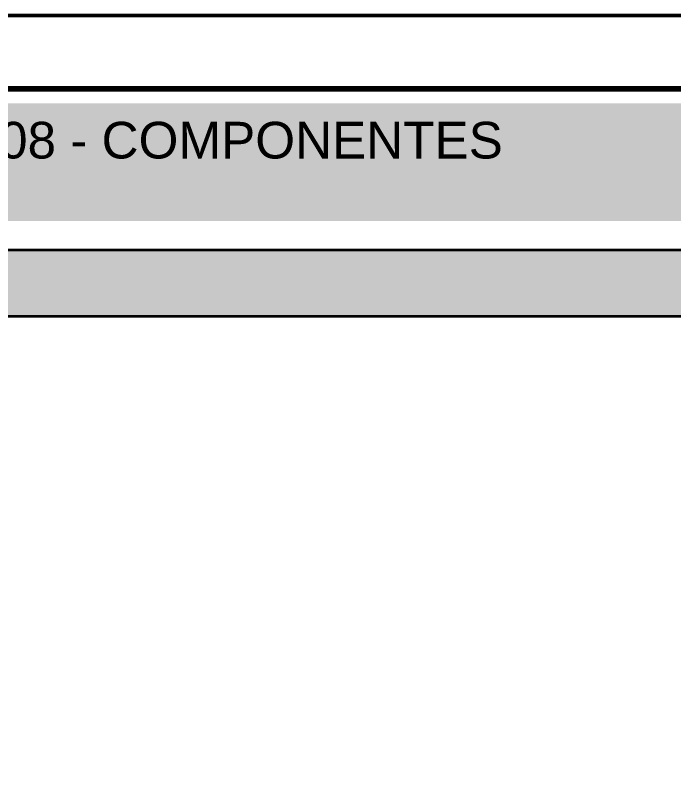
# Model space of a CAD drawing. Header units: metres. Extents: x 0 to 8.41, y 0 to 5.94.
# Drawn here: x 3.123 to 4.02, y 4.888 to 5.94 of the extents above; entities that cross this region are included whole.
import ezdxf
from ezdxf.enums import TextEntityAlignment as Align

# ---------------------------------------------------------------- set-up
doc = ezdxf.new("R2010")
doc.units = ezdxf.units.M
doc.header["$LTSCALE"] = 0.25
doc.layers.add('MARCO', color=7, linetype='CONTINUOUS', lineweight=50)
doc.layers.add('PANEL-FONDO', color=5, linetype='CONTINUOUS', lineweight=13)
doc.layers.add('PANEL', color=5, linetype='CONTINUOUS', lineweight=35, true_color=0x1f4e79)
doc.layers.add('TITULOS-BLANCO', color=7, linetype='CONTINUOUS', lineweight=25, true_color=0xffffff)
doc.styles.get("Standard").update_dxf_attribs({"font": 'arial.ttf'})

msp = doc.modelspace()

# ---------------------------------------------------------------- linework, layer by layer
at = {"layer": 'MARCO'}
msp.add_lwpolyline([(0, 0), (8.41, 0), (8.41, 5.94), (0, 5.94)], close=True, dxfattribs=at)
at = {"layer": 'MARCO', "const_width": 0.008}
msp.add_lwpolyline([(0.25, 0.1), (8.31, 0.1), (8.31, 5.84), (0.25, 5.84)], close=True, dxfattribs=at)
at = {"layer": 'PANEL'}
msp.add_line((0.27, 5.53), (4.26, 5.53), dxfattribs=at)
msp.add_lwpolyline([(0.27, 3.43), (4.26, 3.43), (4.26, 5.62), (0.27, 5.62)], close=True, dxfattribs=at)
at = {"layer": 'PANEL-FONDO', "true_color": 0x1f4e79}
msp.add_solid([(0.27, 5.66), (8.29, 5.66), (0.27, 5.82), (8.29, 5.82)], dxfattribs=at)
at = {"layer": 'PANEL-FONDO', "true_color": 0xebf1f8}
msp.add_solid([(0.27, 5.53), (4.26, 5.53), (0.27, 5.62), (4.26, 5.62)], dxfattribs=at)

# ---------------------------------------------------------------- texts
at = {"layer": 'TITULOS-BLANCO'}
msp.add_text('REGISTRO DE LIMPIEZA CON TAPA CIEGA DE CONCRETO ARMADO 0.68 x 0.68 x 0.08 - COMPONENTES', height=0.05, dxfattribs=at).set_placement((0.31, 5.77), align=Align.MIDDLE_LEFT)

doc.saveas('drawing.dxf')
